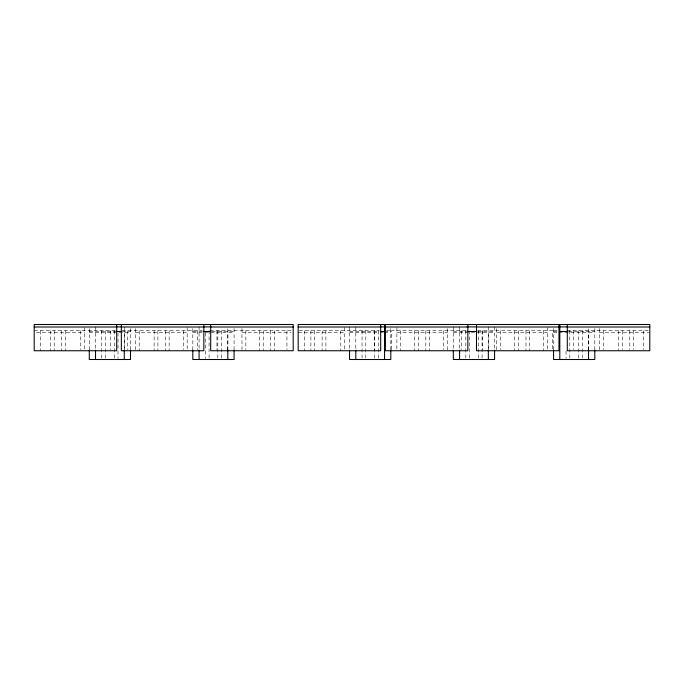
<?xml version="1.0" encoding="UTF-8"?>
<svg xmlns="http://www.w3.org/2000/svg" width="684" height="684" viewBox="0 0 684 684"><rect width="100%" height="100%" fill="white"/><g stroke="black" fill="none" stroke-linecap="round" stroke-linejoin="round"><path stroke-width="0.51" stroke-dasharray="3.42 2.56" d="M124.274 350.157L124.291 331.458M227.832 350.157L227.84 331.458M488.342 350.157L488.35 331.458M588.565 350.157L588.582 331.458M34.2 330.748L117.084 330.748M122.137 330.748L202.267 330.748M210.048 330.748L293.197 330.748M299.224 330.748L379.227 330.748M386.64 330.748L390.803 330.748M465.975 330.748L391.581 330.748L391.581 349.695M477.689 330.748L552.732 330.748L552.732 349.695M553.561 330.748L557.725 330.748M566.993 330.748L648.757 330.748M89.271 331.458L115.767 331.458M122.154 331.458L130.524 331.458M192.82 331.458L202.267 331.458M211.86 331.458L234.073 331.458M349.55 331.458L379.244 331.458M384.57 331.458L390.803 331.458M453.33 331.458L465.975 331.458M477.697 331.458L494.583 331.458M553.561 331.458L557.725 331.458M568.336 331.458L594.806 331.458M36.303 332.621L84.636 332.621M89.271 332.621L130.524 332.621M135.321 332.621L187.168 332.621M192.82 332.621L234.073 332.621M241.974 332.621L291.068 332.621M298.181 332.621L344.676 332.621M349.55 332.621L379.167 332.621M380.227 332.621L383.399 332.621M384.459 332.621L390.803 332.621M396.882 332.621L447.601 332.621M453.33 332.621L494.583 332.621M496.712 332.621L547.431 332.621M553.561 332.621L557.785 332.621M558.845 332.621L594.806 332.621M599.364 332.621L648.748 332.621M643.55 330.748L643.55 349.695M633.546 330.748L633.546 349.695M629.793 330.748L629.793 349.695M622.295 330.748L622.295 349.695M618.55 330.748L618.55 350.747M603.245 330.748L603.245 349.695M599.364 328.559L599.364 349.704M594.806 328.559L594.806 350.157M588.582 328.73L588.556 349.917M582.306 330.748L582.306 358.433M578.561 330.748L578.561 359.502M573.543 330.748L573.543 349.695M569.806 330.748L569.806 359.502M566.061 350.986L566.061 358.433M553.561 328.559L553.561 350.157M547.431 327.627L547.431 350.747M543.549 330.748L543.549 350.747M529.732 330.748L529.732 350.747M525.987 330.748L525.987 350.747M518.489 330.748L518.489 350.747M514.736 330.748L514.736 350.747M500.594 330.748L500.594 349.695M496.712 328.559L496.712 349.704M494.583 326.918L494.583 350.157M488.35 326.918L488.333 349.917M482.733 330.748L482.733 349.695M482.083 330.748L482.083 359.502M478.33 330.748L478.33 359.502M469.583 330.748L469.583 359.502M465.83 330.748L465.83 359.502M461.58 330.748L461.58 349.695M459.58 326.918L459.58 350.157M453.33 326.918L453.33 350.157M447.601 328.559L447.601 350.747M443.719 330.748L443.719 349.695M429.578 330.748L429.578 350.747M425.824 330.748L425.824 350.747M418.326 330.748L418.326 350.747M414.572 330.748L414.572 350.747M400.764 330.748L400.764 350.747M396.882 327.627L396.882 349.704M390.803 328.559L390.803 350.157M378.303 330.748L378.303 359.502M374.558 330.748L374.558 359.502M374.439 330.748L374.439 350.747M365.803 330.748L365.803 359.502M362.05 330.748L362.05 359.502M355.8 326.918L355.8 350.157M349.55 326.918L349.55 350.157M344.676 327.627L344.676 349.704M340.786 330.748L340.786 350.747M325.883 330.748L325.883 350.747M322.138 330.748L322.138 350.747M314.631 330.748L314.631 350.747M310.887 330.748L310.887 350.747M304.431 330.748L304.431 350.747M286.947 330.748L286.947 349.695M274.464 330.748L274.464 350.747M270.719 330.748L270.719 350.747M263.22 330.748L263.22 350.747M259.467 330.748L259.467 350.747M245.855 330.748L245.855 349.695M241.974 328.559L241.974 349.704M234.073 328.559L234.073 350.157M227.84 328.73L227.823 349.917M221.573 330.748L221.573 359.502M217.82 330.748L217.82 359.502M216.948 330.748L216.948 349.695M209.073 330.748L209.073 359.502M205.32 332.877L205.32 358.433M199.07 326.918L199.07 350.157M197.599 330.748L197.599 349.695M192.82 328.559L192.82 350.157M187.168 327.627L187.168 349.704M183.286 330.748L183.286 349.695M169.145 330.748L169.145 350.747M165.391 330.748L165.391 350.747M157.893 330.748L157.893 350.747M154.148 330.748L154.148 350.747M139.211 330.748L139.211 350.747M135.321 328.559L135.321 349.704M130.524 328.559L130.524 350.157M127.592 330.748L127.592 349.695M124.291 326.918L124.266 349.917M118.016 332.877L118.016 358.433M114.271 330.748L114.271 359.502M110.457 330.748L110.457 349.695M105.516 330.748L105.516 359.502M101.771 330.748L101.771 359.502M95.521 326.918L95.521 350.157M89.271 328.559L89.271 350.157M84.636 327.627L84.636 350.747M80.755 330.748L80.755 349.695M65.45 330.748L65.45 350.747M61.705 330.748L61.705 350.747M54.207 330.748L54.207 350.747M50.454 330.748L50.454 350.747M40.45 330.748L40.45 350.747"/><path stroke-width="1.03" d="M124.266 359.502L124.274 350.157M227.823 359.502L227.832 350.157M384.553 359.502L384.57 324.498M488.333 359.502L488.342 350.157M588.556 359.502L588.565 350.157M116.827 326.918L121.094 326.918M203.336 326.918L210.792 326.918M380.313 326.918L384.57 326.918M467.044 326.918L476.628 326.918M559.811 326.918L567.267 326.918M34.2 327.003L116.707 327.003M121.342 327.003L203.849 327.003M210.698 327.003L293.197 327.003M298.181 327.003L380.689 327.003M385.331 327.003L467.83 327.003M476.483 327.003L558.982 327.003M567.293 327.003L649.8 327.003M116.827 331.458L121.094 331.458M203.336 331.458L210.792 331.458M380.313 331.458L384.57 331.458M467.044 331.458L476.628 331.458M559.811 331.458L567.267 331.458M594.806 350.157L594.806 359.502L553.561 359.502L553.561 350.157M567.293 324.498L567.293 350.747L649.8 350.747L649.8 324.498L298.181 324.498L298.181 350.747L380.689 350.747L380.689 324.498M559.811 324.498L559.811 359.502M558.982 324.498L558.982 350.747L476.483 350.747L476.483 324.498M494.583 350.157L494.583 359.502L453.33 359.502L453.33 350.157M467.83 324.498L467.83 350.747L385.331 350.747L385.331 324.498M459.58 350.157L459.58 359.502M390.803 350.157L390.803 359.502L349.55 359.502L349.55 350.157M355.8 350.157L355.8 359.502M234.073 350.157L234.073 359.502L192.82 359.502L192.82 350.157M210.698 324.498L210.698 350.747L293.197 350.747L293.197 324.498L34.2 324.498L34.2 350.747L116.707 350.747L116.707 324.498M203.849 324.498L203.849 350.747L121.342 350.747L121.342 324.498M199.07 350.157L199.07 359.502M130.524 350.157L130.524 359.502L89.271 359.502L89.271 350.157M95.521 350.157L95.521 359.502"/></g></svg>
